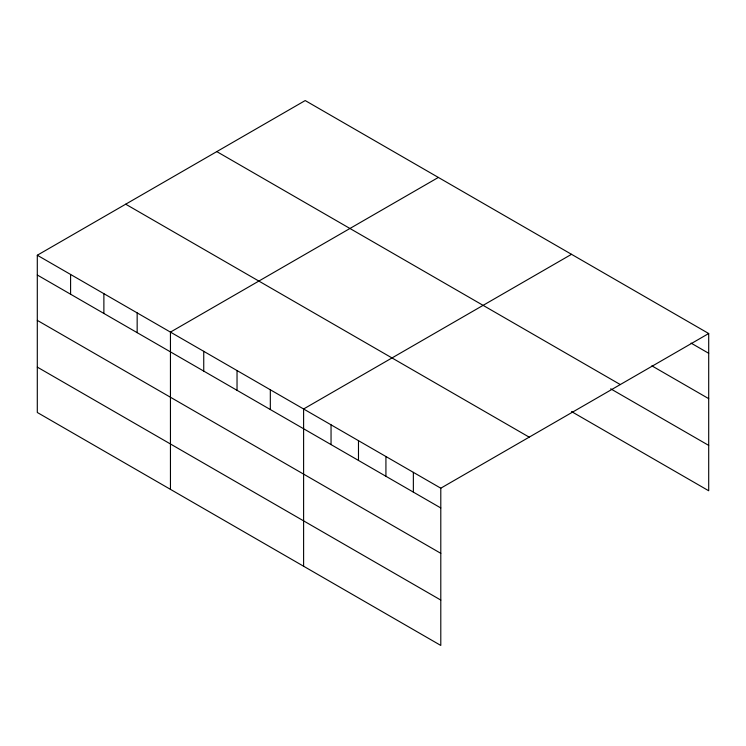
<?xml version="1.0" encoding="UTF-8"?>
<svg xmlns="http://www.w3.org/2000/svg" width="746" height="746" viewBox="0 0 746 746"><rect width="100%" height="100%" fill="white"/><g stroke="black" fill="none" stroke-linecap="round" stroke-linejoin="round"><path stroke-width="1.12" d="M37.3 255.235L440.793 488.192L440.793 645.439L37.3 412.482L37.3 255.235L305.207 100.561L708.7 333.518L708.7 490.765L571.511 411.559M438.359 177.436L170.452 332.11L170.452 489.357M571.511 254.311L303.603 408.985L303.603 566.233M440.793 488.192L708.7 333.518M691.057 343.104L708.7 353.287M651.864 365.838L708.7 398.653M216.797 151.606L620.29 384.563M610.704 388.825L708.7 445.399M125.71 204.199L529.203 437.156M37.3 275.004L440.793 507.961M37.3 320.37L440.793 553.327M37.3 367.107L440.793 600.064M413.359 472.349L413.359 492.118M385.924 456.515L385.924 476.274M358.481 440.672L358.481 460.431M331.047 424.828L331.047 444.588M270.322 389.766L270.322 409.535M237.032 370.548L237.032 390.317M203.742 351.329L203.742 371.098M137.161 312.891L137.161 332.66M103.88 293.672L103.88 313.441M70.59 274.453L70.59 294.222"/></g></svg>
